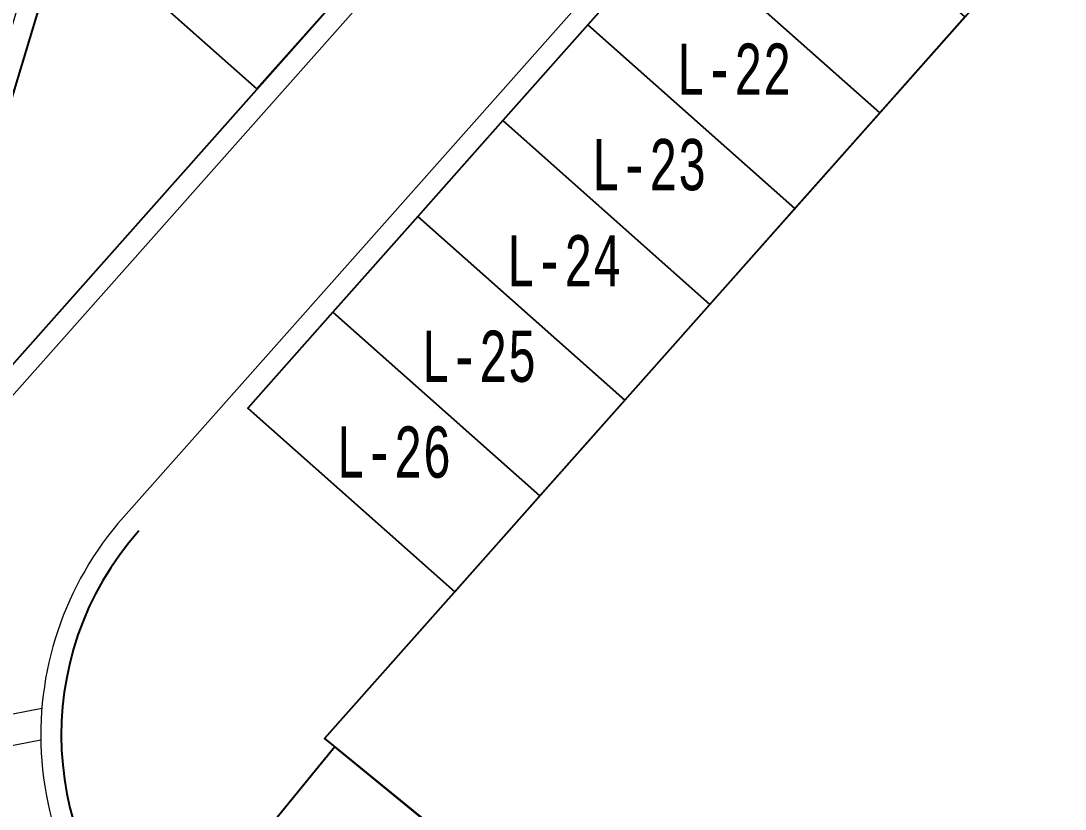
# Model space of a CAD drawing. Header units: millimetres. Extents: x 474016 to 477875, y 2288607 to 2292200.
# Drawn here: x 474374.9 to 474476.8, y 2289609.6 to 2289686.5 of the extents above; entities that cross this region are included whole.
import ezdxf
from ezdxf.enums import TextEntityAlignment as Align

# ---------------------------------------------------------------- set-up
doc = ezdxf.new("R2010")
doc.units = ezdxf.units.MM
doc.header["$LTSCALE"] = 50
doc.layers.add('BANQUETA', color=251, linetype='Continuous', lineweight=5)
doc.layers.add('LOTES', color=6, linetype='Continuous', lineweight=15)
for name, color, linetype in [('CVL_LOTIF', 1, 'Continuous'), ('POLIG. FISICO-TOPOGRAF', 194, 'Continuous'), ('POLIGONALGRAL', 7, 'Continuous')]:
    doc.layers.add(name, color=color, linetype=linetype)
doc.layers.add('MZ Y LT', color=7, linetype='Continuous', lineweight=13, true_color=0x0d2bf2)
doc.styles.add('MONOTXT4', font='MONOTXT4.shx', dxfattribs={"width": 0.55})

msp = doc.modelspace()

# ---------------------------------------------------------------- linework, layer by layer
at = {"layer": 'BANQUETA'}
msp.add_line((474384.92, 2289638.11), (474611.28, 2289893.17), dxfattribs=at)
at = {"layer": 'BANQUETA', "color": 83}
msp.add_line((474366.79, 2289617.5), (474376.96, 2289619.48), dxfattribs=at)
at = {"layer": 'BANQUETA'}
msp.add_lwpolyline([(474592.67, 2289917.52), (474469.24, 2289993.48, 0.492323), (474466.28, 2289992.36), (474362.78, 2289648.76, 0.803844), (474369.6, 2289644.95), (474595.35, 2289899.33)], format="xyb", dxfattribs=at)
at = {"layer": 'BANQUETA', "color": 83}
msp.add_lwpolyline([(474361.81, 2289606.82, 0.030456), (474362.86, 2289609.2, 0.025966), (474363.63, 2289611.63, 0.010075), (474363.87, 2289612.65, -0.299797), (474365.44, 2289614.19), (474376.86, 2289616.4)], format="xyb", dxfattribs=at)
at = {"layer": 'BANQUETA'}
msp.add_arc((474408.86, 2289616.87), 32, 138.4122, 230.809, dxfattribs=at)
at = {"layer": 'CVL_LOTIF'}
msp.add_lwpolyline([(474456.13, 2289951.72), (474364.7, 2289648.18, 0.803844), (474368.11, 2289646.28), (474593.86, 2289900.66)], format="xyb", dxfattribs=at)
for points in [[(474387.55, 2289705.85), (474379.25, 2289696.5), (474397.95, 2289679.9), (474406.24, 2289689.25)], [(474387.55, 2289705.85), (474379.25, 2289696.5), (474397.95, 2289679.9), (474406.24, 2289689.25)], [(474446.83, 2289704.85), (474438.53, 2289695.5), (474458.73, 2289677.58), (474467.02, 2289686.93)], [(474438.53, 2289695.5), (474430.24, 2289686.16), (474450.43, 2289668.23), (474458.73, 2289677.58)], [(474430.24, 2289686.16), (474421.94, 2289676.81), (474442.13, 2289658.88), (474450.43, 2289668.23)], [(474421.94, 2289676.81), (474413.64, 2289667.46), (474433.84, 2289649.54), (474442.13, 2289658.88)], [(474413.64, 2289667.46), (474405.34, 2289658.11), (474425.54, 2289640.19), (474433.84, 2289649.54)], [(474405.34, 2289658.11), (474397.05, 2289648.76), (474417.24, 2289630.84), (474425.54, 2289640.19)], [(474415.22, 2289607.81), (474405.54, 2289615.71), (474388.47, 2289594.78), (474398.16, 2289586.88)]]:
    msp.add_lwpolyline(points, close=True, dxfattribs=at)
msp.add_arc((474408.96, 2289616.84), 30.1, 138.4951, 227.1039, dxfattribs=at)
at = {"layer": 'LOTES'}
for p, q in [((474458.73, 2289677.58), (474438.53, 2289695.5)), ((474450.43, 2289668.23), (474430.24, 2289686.16)), ((474442.13, 2289658.88), (474421.94, 2289676.81)), ((474433.84, 2289649.54), (474413.64, 2289667.46)), ((474425.54, 2289640.19), (474405.34, 2289658.11)), ((474417.24, 2289630.84), (474397.05, 2289648.76))]:
    msp.add_line(p, q, dxfattribs=at)
msp.add_lwpolyline([(474388.47, 2289594.78), (474405.54, 2289615.71)], dxfattribs=at)
at = {"layer": 'POLIG. FISICO-TOPOGRAF'}
msp.add_lwpolyline([(474142.51, 2288807.16), (474015.96, 2288823.71), (474235.19, 2289764.41), (474514.9, 2290677.03), (474993.89, 2291112.49), (475533.74, 2290888.92), (474404.54, 2289616.52), (474693.54, 2289380.89), (474519.47, 2288757.84), (474392.26, 2288774.48)], dxfattribs=at)
at = {"layer": 'POLIGONALGRAL', "color": 3}
msp.add_lwpolyline([(474015.96, 2288823.71), (474235.19, 2289764.41), (474345.03, 2290122.78), (474674.08, 2289920.25), (474404.54, 2289616.52), (474693.54, 2289380.89), (474519.47, 2288757.84)], close=True, dxfattribs=at)

# ---------------------------------------------------------------- texts
at = {"layer": 'MZ Y LT', "lineweight": 13, "style": 'MONOTXT4', "width": 0.65}
for s, p in [('L-22', (474444.48, 2289681.87)), ('L-23', (474436.18, 2289672.52)), ('L-24', (474427.89, 2289663.17)), ('L-25', (474419.59, 2289653.82)), ('L-26', (474411.29, 2289644.47))]:
    msp.add_text(s, height=5, dxfattribs=at).set_placement(p, align=Align.MIDDLE)

doc.saveas('drawing.dxf')
